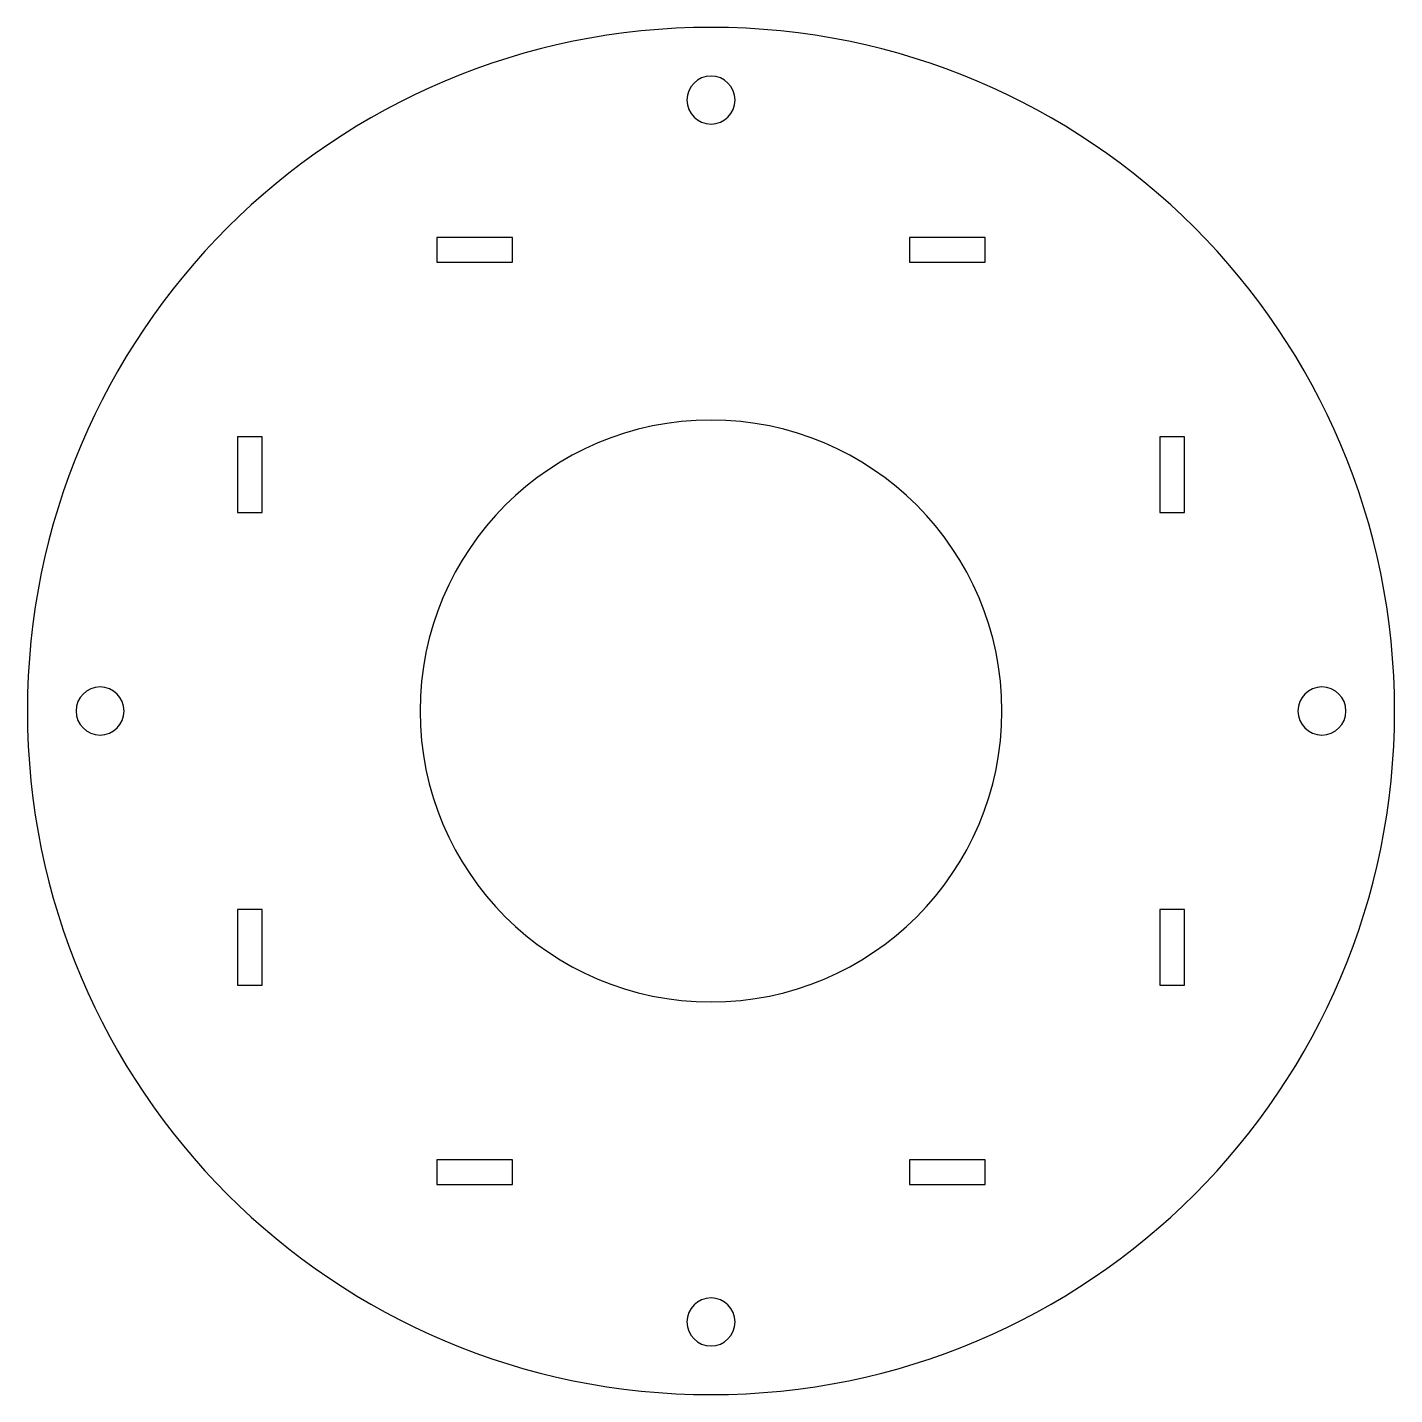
# Model space of a CAD drawing. Header units: millimetres. Extents: x 0 to 188, y 0 to 188.
import ezdxf

# ---------------------------------------------------------------- set-up
doc = ezdxf.new("R2010")
doc.units = ezdxf.units.MM

msp = doc.modelspace()

# ---------------------------------------------------------------- linework, layer by layer
at = {"layer": 'CUT'}
for p, q in [((66.7, 159.1), (56.3, 159.1)), ((56.3, 159.1), (56.3, 155.725)), ((66.7, 155.725), (66.7, 159.1)), ((131.7, 159.1), (121.3, 159.1)), ((121.3, 159.1), (121.3, 155.725)), ((131.7, 155.725), (131.7, 159.1)), ((56.3, 155.725), (66.7, 155.725)), ((121.3, 155.725), (131.7, 155.725)), ((32.275, 131.7), (28.9, 131.7)), ((28.9, 131.7), (28.9, 121.3)), ((32.275, 121.3), (32.275, 131.7)), ((159.1, 131.7), (155.725, 131.7)), ((155.725, 131.7), (155.725, 121.3)), ((159.1, 121.3), (159.1, 131.7)), ((28.9, 121.3), (32.275, 121.3)), ((155.725, 121.3), (159.1, 121.3)), ((32.275, 66.7), (28.9, 66.7)), ((28.9, 66.7), (28.9, 56.3)), ((32.275, 56.3), (32.275, 66.7)), ((159.1, 66.7), (155.725, 66.7)), ((155.725, 66.7), (155.725, 56.3)), ((159.1, 56.3), (159.1, 66.7)), ((28.9, 56.3), (32.275, 56.3)), ((155.725, 56.3), (159.1, 56.3)), ((66.7, 32.275), (56.3, 32.275)), ((56.3, 32.275), (56.3, 28.9)), ((66.7, 28.9), (66.7, 32.275)), ((131.7, 32.275), (121.3, 32.275)), ((121.3, 32.275), (121.3, 28.9)), ((131.7, 28.9), (131.7, 32.275)), ((56.3, 28.9), (66.7, 28.9)), ((121.3, 28.9), (131.7, 28.9))]:
    msp.add_line(p, q, dxfattribs=at)
for centre, radius, start, end in [((94, 94), 94, 0, 180), ((94, 178), 3.3, 0, 180), ((94, 178), 3.3, 180, 0), ((94, 94), 40, 0, 180), ((10, 94), 3.3, 0, 180), ((178, 94), 3.3, 0, 180), ((94, 94), 94, 180, 0), ((10, 94), 3.3, 180, 0), ((94, 94), 40, 180, 0), ((178, 94), 3.3, 180, 0), ((94, 10), 3.3, 0, 180), ((94, 10), 3.3, 180, 0)]:
    msp.add_arc(centre, radius, start, end, dxfattribs=at)

doc.saveas('drawing.dxf')
